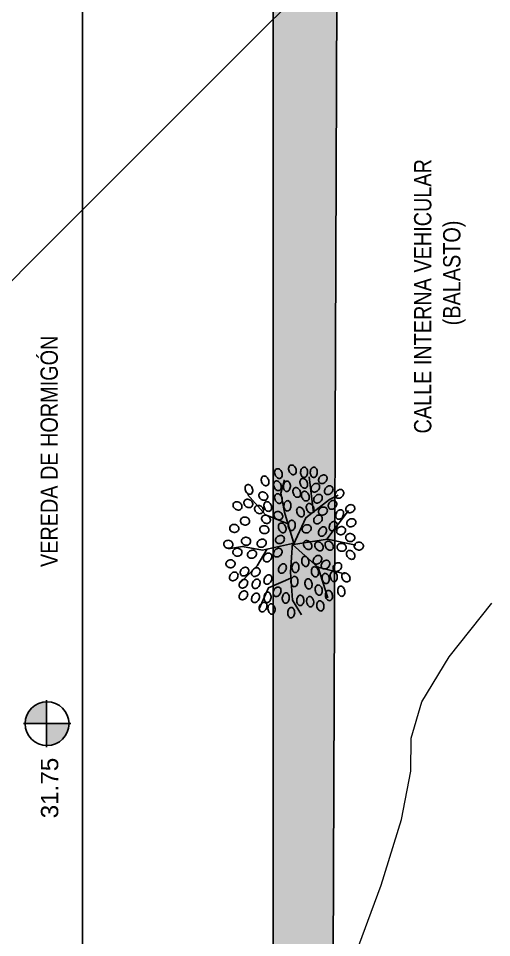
# Model space of a CAD drawing. Header units: inches. Extents: x 203 to 1065, y -1127 to 921.
# Drawn here: x 607.04 to 620.7, y 701.65 to 728.19 of the extents above; entities that cross this region are included whole.
import ezdxf

# ---------------------------------------------------------------- set-up
doc = ezdxf.new("R2010")
doc.units = ezdxf.units.IN
doc.header["$MEASUREMENT"] = 0
doc.header["$PDMODE"] = 35
for name, color, linetype in [('calle', 3, 'Continuous'), ('COTAS', 7, 'Continuous'), ('CURVAS', 32, 'Continuous'), ('Vegetación', 102, 'Continuous')]:
    doc.layers.add(name, color=color, linetype=linetype)
doc.styles.add('COVINFUNSAN', font='arial.ttf', dxfattribs={"height": 0.5})
doc.styles.add('TECHNICLITE', font='techl___.ttf')
doc.dimstyles.new('1-100', dxfattribs={"dimscale": 0, "dimtxt": 0.09, "dimasz": 0.03, "dimexe": 0.12, "dimexo": 0.2, "dimgap": 0.005, "dimtad": 3, "dimzin": 0, "dimdsep": 46, "dimtxsty": 'TECHNICLITE', "dimblk1": 'COTA', "dimblk2": 'COTA', "dimsah": 1, "dimcen": 2.5, "dimse1": 1, "dimse2": 1, "dimclrd": 7, "dimclre": 7, "dimclrt": 7, "dimadec": 0, "dimazin": 0, "dimtfac": 1, "dimtdec": 6, "dimtmove": 2, "dimatfit": 3, "dimldrblk": 'COTA', "dimfxl": 1, "dimtolj": 1, "dimtzin": 0, "dimarcsym": 0})

# ---------------------------------------------------------------- blocks, each defined once
blk = doc.blocks.new('RB31')
for points in [[(-0.1644, 0.4265, 0.124565), (-0.1555, 0.4293, 0.105746), (-0.1475, 0.437, 0.086824), (-0.1428, 0.4474, 0.076963), (-0.1416, 0.4602, 0.076963), (-0.1443, 0.4728, 0.086824), (-0.1502, 0.4826, 0.105746), (-0.159, 0.4892, 0.124565), (-0.1682, 0.491, 0.124565), (-0.1772, 0.4882, 0.105746), (-0.1851, 0.4805, 0.086824), (-0.1898, 0.4701, 0.076963), (-0.191, 0.4573, 0.076963), (-0.1883, 0.4447, 0.086824), (-0.1825, 0.4349, 0.105746), (-0.1737, 0.4282, 0.124565)], [(-0.0961, 0.4265, 0.124565), (-0.0871, 0.4293, 0.105746), (-0.0792, 0.437, 0.086824), (-0.0745, 0.4474, 0.076963), (-0.0733, 0.4602, 0.076963), (-0.076, 0.4728, 0.086824), (-0.0818, 0.4826, 0.105746), (-0.0906, 0.4892, 0.124565), (-0.0999, 0.491, 0.124565), (-0.1088, 0.4882, 0.105746), (-0.1168, 0.4805, 0.086824), (-0.1215, 0.4701, 0.076963), (-0.1227, 0.4573, 0.076963), (-0.12, 0.4447, 0.086824), (-0.1141, 0.4349, 0.105746), (-0.1053, 0.4282, 0.124565)], [(-0.0332, 0.4465, 0.124565), (-0.0243, 0.4435, 0.105746), (-0.0134, 0.445, 0.086824), (-0.0035, 0.4507, 0.076963), (0.0051, 0.4604, 0.076963), (0.0103, 0.4721, 0.086824), (0.0113, 0.4835, 0.105746), (0.0081, 0.4941, 0.124565), (0.0016, 0.5009, 0.124565), (-0.0073, 0.5039, 0.105746), (-0.0182, 0.5024, 0.086824), (-0.0281, 0.4967, 0.076963), (-0.0366, 0.4871, 0.076963), (-0.0419, 0.4753, 0.086824), (-0.0429, 0.4639, 0.105746), (-0.0397, 0.4534, 0.124565)], [(0.0655, 0.4237, 0.124565), (0.0744, 0.4207, 0.105746), (0.0853, 0.4222, 0.086824), (0.0952, 0.4279, 0.076963), (0.1038, 0.4376, 0.076963), (0.109, 0.4494, 0.086824), (0.11, 0.4607, 0.105746), (0.1068, 0.4713, 0.124565), (0.1003, 0.4782, 0.124565), (0.0914, 0.4811, 0.105746), (0.0805, 0.4796, 0.086824), (0.0706, 0.4739, 0.076963), (0.0621, 0.4643, 0.076963), (0.0569, 0.4525, 0.086824), (0.0558, 0.4411, 0.105746), (0.059, 0.4306, 0.124565)], [(-0.2034, 0.3982, 0.124565), (-0.2004, 0.4072, 0.105746), (-0.2019, 0.4181, 0.086824), (-0.2076, 0.428, 0.076963), (-0.2173, 0.4365, 0.076963), (-0.229, 0.4417, 0.086824), (-0.2404, 0.4427, 0.105746), (-0.251, 0.4395, 0.124565), (-0.2578, 0.4331, 0.124565), (-0.2608, 0.4242, 0.105746), (-0.2593, 0.4132, 0.086824), (-0.2536, 0.4033, 0.076963), (-0.244, 0.3948, 0.076963), (-0.2322, 0.3896, 0.086824), (-0.2208, 0.3886, 0.105746), (-0.2103, 0.3918, 0.124565)], [(-0.1129, 0.3629, 0.124565), (-0.104, 0.36, 0.105746), (-0.0931, 0.3615, 0.086824), (-0.0832, 0.3672, 0.076963), (-0.0747, 0.3768, 0.076963), (-0.0695, 0.3886, 0.086824), (-0.0684, 0.4, 0.105746), (-0.0717, 0.4105, 0.124565), (-0.0781, 0.4174, 0.124565), (-0.087, 0.4204, 0.105746), (-0.0979, 0.4189, 0.086824), (-0.1079, 0.4132, 0.076963), (-0.1164, 0.4035, 0.076963), (-0.1216, 0.3917, 0.086824), (-0.1226, 0.3804, 0.105746), (-0.1194, 0.3698, 0.124565)], [(0.0254, 0.3391, 0.124565), (0.0344, 0.342, 0.105746), (0.0423, 0.3496, 0.086824), (0.047, 0.36, 0.076963), (0.0482, 0.3728, 0.076963), (0.0455, 0.3854, 0.086824), (0.0396, 0.3952, 0.105746), (0.0308, 0.4019, 0.124565), (0.0216, 0.4037, 0.124565), (0.0126, 0.4008, 0.105746), (0.0047, 0.3932, 0.086824), (0, 0.3827, 0.076963), (-0.0012, 0.3699, 0.076963), (0.0015, 0.3573, 0.086824), (0.0074, 0.3475, 0.105746), (0.0162, 0.3409, 0.124565)], [(0.0731, 0.3478, 0.124565), (0.082, 0.3448, 0.105746), (0.0929, 0.3463, 0.086824), (0.1028, 0.352, 0.076963), (0.1113, 0.3616, 0.076963), (0.1166, 0.3734, 0.086824), (0.1176, 0.3848, 0.105746), (0.1144, 0.3953, 0.124565), (0.1079, 0.4022, 0.124565), (0.099, 0.4052, 0.105746), (0.0881, 0.4037, 0.086824), (0.0782, 0.398, 0.076963), (0.0696, 0.3883, 0.076963), (0.0644, 0.3766, 0.086824), (0.0634, 0.3652, 0.105746), (0.0666, 0.3546, 0.124565)], [(0.1604, 0.3781, 0.124565), (0.1693, 0.3752, 0.105746), (0.1802, 0.3767, 0.086824), (0.1901, 0.3824, 0.076963), (0.1987, 0.392, 0.076963), (0.2039, 0.4038, 0.086824), (0.2049, 0.4152, 0.105746), (0.2017, 0.4257, 0.124565), (0.1952, 0.4326, 0.124565), (0.1863, 0.4356, 0.105746), (0.1754, 0.4341, 0.086824), (0.1655, 0.4284, 0.076963), (0.157, 0.4187, 0.076963), (0.1518, 0.4069, 0.086824), (0.1507, 0.3956, 0.105746), (0.1539, 0.385, 0.124565)], [(-0.3211, 0.3071, 0.124565), (-0.3181, 0.316, 0.105746), (-0.3196, 0.3269, 0.086824), (-0.3253, 0.3368, 0.076963), (-0.335, 0.3454, 0.076963), (-0.3467, 0.3506, 0.086824), (-0.3581, 0.3516, 0.105746), (-0.3687, 0.3484, 0.124565), (-0.3755, 0.3419, 0.124565), (-0.3785, 0.333, 0.105746), (-0.377, 0.3221, 0.086824), (-0.3713, 0.3122, 0.076963), (-0.3617, 0.3037, 0.076963), (-0.3499, 0.2985, 0.086824), (-0.3385, 0.2974, 0.105746), (-0.3279, 0.3006, 0.124565)], [(-0.2452, 0.3299, 0.124565), (-0.2422, 0.3388, 0.105746), (-0.2437, 0.3497, 0.086824), (-0.2494, 0.3596, 0.076963), (-0.259, 0.3682, 0.076963), (-0.2708, 0.3734, 0.086824), (-0.2822, 0.3744, 0.105746), (-0.2927, 0.3712, 0.124565), (-0.2996, 0.3647, 0.124565), (-0.3026, 0.3558, 0.105746), (-0.3011, 0.3449, 0.086824), (-0.2954, 0.335, 0.076963), (-0.2857, 0.3264, 0.076963), (-0.274, 0.3212, 0.086824), (-0.2626, 0.3202, 0.105746), (-0.252, 0.3234, 0.124565)], [(-0.1503, 0.3451, 0.124565), (-0.1473, 0.354, 0.105746), (-0.1488, 0.3649, 0.086824), (-0.1545, 0.3748, 0.076963), (-0.1641, 0.3833, 0.076963), (-0.1759, 0.3885, 0.086824), (-0.1873, 0.3896, 0.105746), (-0.1978, 0.3864, 0.124565), (-0.2047, 0.3799, 0.124565), (-0.2077, 0.371, 0.105746), (-0.2062, 0.3601, 0.086824), (-0.2005, 0.3502, 0.076963), (-0.1908, 0.3416, 0.076963), (-0.1791, 0.3364, 0.086824), (-0.1677, 0.3354, 0.105746), (-0.1571, 0.3386, 0.124565)], [(-0.0636, 0.306, 0.124565), (-0.0547, 0.303, 0.105746), (-0.0437, 0.3045, 0.086824), (-0.0338, 0.3102, 0.076963), (-0.0253, 0.3198, 0.076963), (-0.0201, 0.3316, 0.086824), (-0.0191, 0.343, 0.105746), (-0.0223, 0.3536, 0.124565), (-0.0287, 0.3604, 0.124565), (-0.0377, 0.3634, 0.105746), (-0.0486, 0.3619, 0.086824), (-0.0585, 0.3562, 0.076963), (-0.067, 0.3465, 0.076963), (-0.0722, 0.3348, 0.086824), (-0.0732, 0.3234, 0.105746), (-0.07, 0.3128, 0.124565)], [(0.2743, 0.325, 0.124565), (0.2832, 0.322, 0.105746), (0.2941, 0.3235, 0.086824), (0.304, 0.3292, 0.076963), (0.3126, 0.3388, 0.076963), (0.3178, 0.3506, 0.086824), (0.3188, 0.362, 0.105746), (0.3156, 0.3725, 0.124565), (0.3091, 0.3794, 0.124565), (0.3002, 0.3824, 0.105746), (0.2893, 0.3809, 0.086824), (0.2794, 0.3752, 0.076963), (0.2708, 0.3655, 0.076963), (0.2656, 0.3538, 0.086824), (0.2646, 0.3424, 0.105746), (0.2678, 0.3318, 0.124565)], [(-0.1692, 0.2767, 0.124565), (-0.1663, 0.2856, 0.105746), (-0.1678, 0.2965, 0.086824), (-0.1735, 0.3065, 0.076963), (-0.1831, 0.315, 0.076963), (-0.1949, 0.3202, 0.086824), (-0.2063, 0.3212, 0.105746), (-0.2168, 0.318, 0.124565), (-0.2237, 0.3116, 0.124565), (-0.2267, 0.3026, 0.105746), (-0.2251, 0.2917, 0.086824), (-0.2195, 0.2818, 0.076963), (-0.2098, 0.2733, 0.076963), (-0.198, 0.2681, 0.086824), (-0.1867, 0.2671, 0.105746), (-0.1761, 0.2703, 0.124565)], [(-0.1243, 0.2832, 0.124565), (-0.1154, 0.2802, 0.105746), (-0.1045, 0.2817, 0.086824), (-0.0946, 0.2874, 0.076963), (-0.0861, 0.2971, 0.076963), (-0.0809, 0.3088, 0.086824), (-0.0798, 0.3202, 0.105746), (-0.083, 0.3308, 0.124565), (-0.0895, 0.3376, 0.124565), (-0.0984, 0.3406, 0.105746), (-0.1093, 0.3391, 0.086824), (-0.1192, 0.3334, 0.076963), (-0.1278, 0.3238, 0.076963), (-0.133, 0.312, 0.086824), (-0.134, 0.3006, 0.105746), (-0.1308, 0.29, 0.124565)], [(0.0655, 0.268, 0.124565), (0.0744, 0.265, 0.105746), (0.0853, 0.2665, 0.086824), (0.0952, 0.2722, 0.076963), (0.1038, 0.2819, 0.076963), (0.109, 0.2936, 0.086824), (0.11, 0.305, 0.105746), (0.1068, 0.3156, 0.124565), (0.1003, 0.3224, 0.124565), (0.0914, 0.3254, 0.105746), (0.0805, 0.3239, 0.086824), (0.0706, 0.3182, 0.076963), (0.0621, 0.3086, 0.076963), (0.0569, 0.2968, 0.086824), (0.0558, 0.2854, 0.105746), (0.059, 0.2749, 0.124565)], [(0.1598, 0.2988, 0.124565), (0.1653, 0.2911, 0.105746), (0.175, 0.2859, 0.086824), (0.1864, 0.2847, 0.076963), (0.1989, 0.2875, 0.076963), (0.2101, 0.2939, 0.086824), (0.2176, 0.3026, 0.105746), (0.2212, 0.313, 0.124565), (0.22, 0.3223, 0.124565), (0.2146, 0.33, 0.105746), (0.2048, 0.3352, 0.086824), (0.1935, 0.3364, 0.076963), (0.1809, 0.3336, 0.076963), (0.1698, 0.3271, 0.086824), (0.1623, 0.3185, 0.105746), (0.1586, 0.3081, 0.124565)], [(0.2661, 0.2532, 0.124565), (0.2716, 0.2455, 0.105746), (0.2813, 0.2403, 0.086824), (0.2927, 0.2391, 0.076963), (0.3052, 0.2419, 0.076963), (0.3164, 0.2484, 0.086824), (0.3239, 0.257, 0.105746), (0.3275, 0.2674, 0.124565), (0.3263, 0.2767, 0.124565), (0.3208, 0.2844, 0.105746), (0.3111, 0.2896, 0.086824), (0.2998, 0.2908, 0.076963), (0.2872, 0.288, 0.076963), (0.2761, 0.2815, 0.086824), (0.2686, 0.2729, 0.105746), (0.2649, 0.2625, 0.124565)], [(-0.3932, 0.2239, 0.124565), (-0.3931, 0.2333, 0.105746), (-0.3979, 0.2432, 0.086824), (-0.4064, 0.2509, 0.076963), (-0.4182, 0.256, 0.076963), (-0.431, 0.2573, 0.086824), (-0.4422, 0.2548, 0.105746), (-0.4512, 0.2485, 0.124565), (-0.4557, 0.2402, 0.124565), (-0.4558, 0.2308, 0.105746), (-0.451, 0.2209, 0.086824), (-0.4425, 0.2132, 0.076963), (-0.4307, 0.2081, 0.076963), (-0.4179, 0.2068, 0.086824), (-0.4068, 0.2094, 0.105746), (-0.3977, 0.2157, 0.124565)], [(-0.2717, 0.2387, 0.124565), (-0.2688, 0.2476, 0.105746), (-0.2703, 0.2586, 0.086824), (-0.276, 0.2685, 0.076963), (-0.2856, 0.277, 0.076963), (-0.2974, 0.2822, 0.086824), (-0.3088, 0.2832, 0.105746), (-0.3193, 0.28, 0.124565), (-0.3262, 0.2736, 0.124565), (-0.3292, 0.2647, 0.105746), (-0.3276, 0.2537, 0.086824), (-0.322, 0.2438, 0.076963), (-0.3123, 0.2353, 0.076963), (-0.3005, 0.2301, 0.086824), (-0.2891, 0.2291, 0.105746), (-0.2786, 0.2323, 0.124565)], [(-0.1996, 0.2087, 0.124565), (-0.1995, 0.2181, 0.105746), (-0.2043, 0.228, 0.086824), (-0.2128, 0.2357, 0.076963), (-0.2246, 0.2408, 0.076963), (-0.2374, 0.2421, 0.086824), (-0.2485, 0.2396, 0.105746), (-0.2576, 0.2333, 0.124565), (-0.2621, 0.225, 0.124565), (-0.2622, 0.2156, 0.105746), (-0.2574, 0.2057, 0.086824), (-0.2489, 0.198, 0.076963), (-0.2371, 0.1929, 0.076963), (-0.2243, 0.1916, 0.086824), (-0.2132, 0.1942, 0.105746), (-0.2041, 0.2005, 0.124565)], [(-0.1585, 0.2072, 0.124565), (-0.1496, 0.2043, 0.105746), (-0.1387, 0.2058, 0.086824), (-0.1287, 0.2114, 0.076963), (-0.1202, 0.2211, 0.076963), (-0.115, 0.2329, 0.086824), (-0.114, 0.2443, 0.105746), (-0.1172, 0.2548, 0.124565), (-0.1236, 0.2617, 0.124565), (-0.1326, 0.2646, 0.105746), (-0.1435, 0.2631, 0.086824), (-0.1534, 0.2574, 0.076963), (-0.1619, 0.2478, 0.076963), (-0.1671, 0.236, 0.086824), (-0.1681, 0.2246, 0.105746), (-0.1649, 0.2141, 0.124565)], [(-0.0902, 0.1844, 0.124565), (-0.0812, 0.1815, 0.105746), (-0.0703, 0.183, 0.086824), (-0.0604, 0.1887, 0.076963), (-0.0519, 0.1983, 0.076963), (-0.0467, 0.2101, 0.086824), (-0.0457, 0.2215, 0.105746), (-0.0489, 0.232, 0.124565), (-0.0553, 0.2389, 0.124565), (-0.0642, 0.2419, 0.105746), (-0.0752, 0.2403, 0.086824), (-0.0851, 0.2347, 0.076963), (-0.0936, 0.225, 0.076963), (-0.0988, 0.2132, 0.086824), (-0.0998, 0.2018, 0.105746), (-0.0966, 0.1913, 0.124565)], [(0.0216, 0.2176, 0.124565), (0.0306, 0.2204, 0.105746), (0.0385, 0.2281, 0.086824), (0.0432, 0.2385, 0.076963), (0.0444, 0.2513, 0.076963), (0.0417, 0.2639, 0.086824), (0.0358, 0.2737, 0.105746), (0.027, 0.2803, 0.124565), (0.0178, 0.2821, 0.124565), (0.0088, 0.2793, 0.105746), (0.0009, 0.2716, 0.086824), (-0.0038, 0.2612, 0.076963), (-0.005, 0.2484, 0.076963), (-0.0023, 0.2358, 0.086824), (0.0036, 0.226, 0.105746), (0.0124, 0.2193, 0.124565)], [(0.1414, 0.2186, 0.124565), (0.1503, 0.2156, 0.105746), (0.1612, 0.2171, 0.086824), (0.1712, 0.2228, 0.076963), (0.1797, 0.2325, 0.076963), (0.1849, 0.2443, 0.086824), (0.1859, 0.2556, 0.105746), (0.1827, 0.2662, 0.124565), (0.1763, 0.2731, 0.124565), (0.1673, 0.276, 0.105746), (0.1564, 0.2745, 0.086824), (0.1465, 0.2688, 0.076963), (0.138, 0.2592, 0.076963), (0.1328, 0.2474, 0.086824), (0.1318, 0.236, 0.105746), (0.135, 0.2255, 0.124565)], [(0.1902, 0.2152, 0.124565), (0.1957, 0.2075, 0.105746), (0.2054, 0.2023, 0.086824), (0.2167, 0.2011, 0.076963), (0.2293, 0.2039, 0.076963), (0.2404, 0.2104, 0.086824), (0.248, 0.219, 0.105746), (0.2516, 0.2294, 0.124565), (0.2504, 0.2387, 0.124565), (0.2449, 0.2464, 0.105746), (0.2352, 0.2516, 0.086824), (0.2238, 0.2528, 0.076963), (0.2113, 0.25, 0.076963), (0.2001, 0.2436, 0.086824), (0.1926, 0.2349, 0.105746), (0.189, 0.2245, 0.124565)], [(0.342, 0.238, 0.124565), (0.3475, 0.2303, 0.105746), (0.3572, 0.2251, 0.086824), (0.3686, 0.2239, 0.076963), (0.3812, 0.2267, 0.076963), (0.3923, 0.2332, 0.086824), (0.3998, 0.2418, 0.105746), (0.4034, 0.2522, 0.124565), (0.4022, 0.2615, 0.124565), (0.3968, 0.2692, 0.105746), (0.387, 0.2744, 0.086824), (0.3757, 0.2756, 0.076963), (0.3631, 0.2728, 0.076963), (0.352, 0.2663, 0.086824), (0.3445, 0.2577, 0.105746), (0.3409, 0.2473, 0.124565)], [(-0.3292, 0.171, 0.124565), (-0.3236, 0.1786, 0.105746), (-0.3217, 0.1895, 0.086824), (-0.324, 0.2007, 0.076963), (-0.3306, 0.2117, 0.076963), (-0.3402, 0.2203, 0.086824), (-0.3507, 0.2248, 0.105746), (-0.3617, 0.225, 0.124565), (-0.3702, 0.221, 0.124565), (-0.3758, 0.2135, 0.105746), (-0.3778, 0.2026, 0.086824), (-0.3754, 0.1914, 0.076963), (-0.3689, 0.1803, 0.076963), (-0.3593, 0.1717, 0.086824), (-0.3488, 0.1673, 0.105746), (-0.3377, 0.167, 0.124565)], [(-0.1692, 0.1476, 0.124565), (-0.1663, 0.1565, 0.105746), (-0.1678, 0.1674, 0.086824), (-0.1735, 0.1773, 0.076963), (-0.1831, 0.1858, 0.076963), (-0.1949, 0.191, 0.086824), (-0.2063, 0.1921, 0.105746), (-0.2168, 0.1889, 0.124565), (-0.2237, 0.1824, 0.124565), (-0.2267, 0.1735, 0.105746), (-0.2251, 0.1626, 0.086824), (-0.2195, 0.1527, 0.076963), (-0.2098, 0.1441, 0.076963), (-0.198, 0.1389, 0.086824), (-0.1867, 0.1379, 0.105746), (-0.1761, 0.1411, 0.124565)], [(0.0535, 0.1772, 0.124565), (0.059, 0.1696, 0.105746), (0.0687, 0.1644, 0.086824), (0.0801, 0.1631, 0.076963), (0.0926, 0.1659, 0.076963), (0.1038, 0.1724, 0.086824), (0.1113, 0.181, 0.105746), (0.1149, 0.1914, 0.124565), (0.1137, 0.2008, 0.124565), (0.1083, 0.2084, 0.105746), (0.0985, 0.2136, 0.086824), (0.0872, 0.2148, 0.076963), (0.0746, 0.212, 0.076963), (0.0635, 0.2056, 0.086824), (0.056, 0.197, 0.105746), (0.0524, 0.1865, 0.124565)], [(0.1408, 0.1544, 0.124565), (0.1463, 0.1468, 0.105746), (0.156, 0.1416, 0.086824), (0.1674, 0.1403, 0.076963), (0.18, 0.1431, 0.076963), (0.1911, 0.1496, 0.086824), (0.1986, 0.1582, 0.105746), (0.2022, 0.1686, 0.124565), (0.201, 0.178, 0.124565), (0.1956, 0.1856, 0.105746), (0.1858, 0.1908, 0.086824), (0.1745, 0.1921, 0.076963), (0.1619, 0.1893, 0.076963), (0.1508, 0.1828, 0.086824), (0.1433, 0.1742, 0.105746), (0.1397, 0.1638, 0.124565)], [(0.2873, 0.1531, 0.124565), (0.2902, 0.1441, 0.105746), (0.2978, 0.1362, 0.086824), (0.3082, 0.1315, 0.076963), (0.3211, 0.1303, 0.076963), (0.3336, 0.133, 0.086824), (0.3435, 0.1388, 0.105746), (0.3501, 0.1476, 0.124565), (0.3519, 0.1569, 0.124565), (0.349, 0.1658, 0.105746), (0.3414, 0.1738, 0.086824), (0.331, 0.1785, 0.076963), (0.3182, 0.1797, 0.076963), (0.3056, 0.177, 0.086824), (0.2958, 0.1711, 0.105746), (0.2891, 0.1623, 0.124565)], [(-0.4008, 0.1365, 0.124565), (-0.4007, 0.146, 0.105746), (-0.4055, 0.1559, 0.086824), (-0.414, 0.1636, 0.076963), (-0.4258, 0.1687, 0.076963), (-0.4386, 0.17, 0.086824), (-0.4497, 0.1674, 0.105746), (-0.4588, 0.1611, 0.124565), (-0.4633, 0.1529, 0.124565), (-0.4634, 0.1435, 0.105746), (-0.4586, 0.1335, 0.086824), (-0.4501, 0.1259, 0.076963), (-0.4383, 0.1208, 0.076963), (-0.4255, 0.1194, 0.086824), (-0.4144, 0.122, 0.105746), (-0.4053, 0.1283, 0.124565)], [(-0.3287, 0.0872, 0.124565), (-0.3286, 0.0966, 0.105746), (-0.3334, 0.1065, 0.086824), (-0.3419, 0.1142, 0.076963), (-0.3537, 0.1193, 0.076963), (-0.3665, 0.1206, 0.086824), (-0.3776, 0.1181, 0.105746), (-0.3867, 0.1117, 0.124565), (-0.3912, 0.1035, 0.124565), (-0.3913, 0.0941, 0.105746), (-0.3865, 0.0842, 0.086824), (-0.378, 0.0765, 0.076963), (-0.3662, 0.0714, 0.076963), (-0.3534, 0.0701, 0.086824), (-0.3422, 0.0726, 0.105746), (-0.3332, 0.0789, 0.124565)], [(-0.2837, 0.0989, 0.124565), (-0.2781, 0.1064, 0.105746), (-0.2761, 0.1173, 0.086824), (-0.2785, 0.1285, 0.076963), (-0.285, 0.1396, 0.076963), (-0.2946, 0.1482, 0.086824), (-0.3051, 0.1526, 0.105746), (-0.3162, 0.1529, 0.124565), (-0.3247, 0.1489, 0.124565), (-0.3303, 0.1413, 0.105746), (-0.3322, 0.1304, 0.086824), (-0.3299, 0.1192, 0.076963), (-0.3233, 0.1082, 0.076963), (-0.3137, 0.0996, 0.086824), (-0.3032, 0.0951, 0.105746), (-0.2922, 0.0949, 0.124565)], [(-0.2077, 0.0647, 0.124565), (-0.2022, 0.0723, 0.105746), (-0.2002, 0.0831, 0.086824), (-0.2026, 0.0943, 0.076963), (-0.2091, 0.1054, 0.076963), (-0.2187, 0.114, 0.086824), (-0.2292, 0.1185, 0.105746), (-0.2402, 0.1187, 0.124565), (-0.2487, 0.1147, 0.124565), (-0.2543, 0.1071, 0.105746), (-0.2563, 0.0962, 0.086824), (-0.2539, 0.0851, 0.076963), (-0.2474, 0.074, 0.076963), (-0.2378, 0.0654, 0.086824), (-0.2273, 0.0609, 0.105746), (-0.2163, 0.0607, 0.124565)], [(-0.0857, 0.0986, 0.124565), (-0.0856, 0.108, 0.105746), (-0.0904, 0.1179, 0.086824), (-0.0989, 0.1256, 0.076963), (-0.1107, 0.1307, 0.076963), (-0.1235, 0.132, 0.086824), (-0.1347, 0.1294, 0.105746), (-0.1437, 0.1231, 0.124565), (-0.1482, 0.1149, 0.124565), (-0.1483, 0.1055, 0.105746), (-0.1435, 0.0956, 0.086824), (-0.135, 0.0879, 0.076963), (-0.1232, 0.0828, 0.076963), (-0.1104, 0.0815, 0.086824), (-0.0993, 0.084, 0.105746), (-0.0902, 0.0903, 0.124565)], [(-0.0088, 0.096, 0.124565), (0.0002, 0.0989, 0.105746), (0.0081, 0.1065, 0.086824), (0.0128, 0.1169, 0.076963), (0.014, 0.1298, 0.076963), (0.0113, 0.1423, 0.086824), (0.0055, 0.1522, 0.105746), (-0.0033, 0.1588, 0.124565), (-0.0126, 0.1606, 0.124565), (-0.0215, 0.1577, 0.105746), (-0.0295, 0.1501, 0.086824), (-0.0342, 0.1397, 0.076963), (-0.0354, 0.1269, 0.076963), (-0.0327, 0.1143, 0.086824), (-0.0268, 0.1045, 0.105746), (-0.018, 0.0978, 0.124565)], [(0.0389, 0.0857, 0.124565), (0.0478, 0.0827, 0.105746), (0.0588, 0.0842, 0.086824), (0.0687, 0.0899, 0.076963), (0.0772, 0.0996, 0.076963), (0.0824, 0.1113, 0.086824), (0.0834, 0.1227, 0.105746), (0.0802, 0.1333, 0.124565), (0.0738, 0.1401, 0.124565), (0.0648, 0.1431, 0.105746), (0.0539, 0.1416, 0.086824), (0.044, 0.1359, 0.076963), (0.0355, 0.1263, 0.076963), (0.0303, 0.1145, 0.086824), (0.0293, 0.1031, 0.105746), (0.0325, 0.0925, 0.124565)], [(0.1507, 0.0999, 0.124565), (0.1535, 0.0909, 0.105746), (0.1612, 0.083, 0.086824), (0.1716, 0.0783, 0.076963), (0.1844, 0.0771, 0.076963), (0.197, 0.0798, 0.086824), (0.2068, 0.0857, 0.105746), (0.2134, 0.0945, 0.124565), (0.2152, 0.1037, 0.124565), (0.2124, 0.1127, 0.105746), (0.2047, 0.1206, 0.086824), (0.1943, 0.1253, 0.076963), (0.1815, 0.1265, 0.076963), (0.1689, 0.1238, 0.086824), (0.1591, 0.1179, 0.105746), (0.1524, 0.1091, 0.124565)], [(0.3633, 0.1075, 0.124565), (0.3661, 0.0985, 0.105746), (0.3737, 0.0906, 0.086824), (0.3842, 0.0859, 0.076963), (0.397, 0.0847, 0.076963), (0.4096, 0.0874, 0.086824), (0.4194, 0.0933, 0.105746), (0.426, 0.1021, 0.124565), (0.4278, 0.1113, 0.124565), (0.425, 0.1203, 0.105746), (0.4173, 0.1282, 0.086824), (0.4069, 0.1329, 0.076963), (0.3941, 0.1341, 0.076963), (0.3815, 0.1314, 0.086824), (0.3717, 0.1255, 0.105746), (0.365, 0.1167, 0.124565)], [(-0.3922, 0.0543, 0.124565), (-0.395, 0.0633, 0.105746), (-0.4027, 0.0712, 0.086824), (-0.4131, 0.0759, 0.076963), (-0.4259, 0.0771, 0.076963), (-0.4385, 0.0744, 0.086824), (-0.4483, 0.0686, 0.105746), (-0.455, 0.0598, 0.124565), (-0.4567, 0.0505, 0.124565), (-0.4539, 0.0416, 0.105746), (-0.4462, 0.0336, 0.086824), (-0.4358, 0.0289, 0.076963), (-0.423, 0.0277, 0.076963), (-0.4104, 0.0304, 0.086824), (-0.4006, 0.0363, 0.105746), (-0.394, 0.0451, 0.124565)], [(0.0416, 0.0481, 0.124565), (0.0415, 0.0387, 0.105746), (0.0463, 0.0287, 0.086824), (0.0548, 0.0211, 0.076963), (0.0666, 0.0159, 0.076963), (0.0794, 0.0146, 0.086824), (0.0906, 0.0172, 0.105746), (0.0996, 0.0235, 0.124565), (0.1041, 0.0317, 0.124565), (0.1042, 0.0411, 0.105746), (0.0994, 0.0511, 0.086824), (0.0909, 0.0587, 0.076963), (0.0791, 0.0639, 0.076963), (0.0663, 0.0652, 0.086824), (0.0552, 0.0626, 0.105746), (0.0461, 0.0563, 0.124565)], [(-0.4529, 0.0012, 0.124565), (-0.4558, 0.0101, 0.105746), (-0.4634, 0.0181, 0.086824), (-0.4738, 0.0228, 0.076963), (-0.4866, 0.024, 0.076963), (-0.4992, 0.0213, 0.086824), (-0.509, 0.0154, 0.105746), (-0.5157, 0.0066, 0.124565), (-0.5175, -0.0026, 0.124565), (-0.5146, -0.0116, 0.105746), (-0.507, -0.0196, 0.086824), (-0.4966, -0.0242, 0.076963), (-0.4837, -0.0255, 0.076963), (-0.4712, -0.0228, 0.086824), (-0.4613, -0.0169, 0.105746), (-0.4547, -0.0081, 0.124565)], [(-0.3314, -0.0064, 0.124565), (-0.3343, 0.0025, 0.105746), (-0.3419, 0.0105, 0.086824), (-0.3524, 0.0152, 0.076963), (-0.3652, 0.0164, 0.076963), (-0.3778, 0.0137, 0.086824), (-0.3876, 0.0078, 0.105746), (-0.3942, -0.001, 0.124565), (-0.396, -0.0102, 0.124565), (-0.3931, -0.0192, 0.105746), (-0.3855, -0.0272, 0.086824), (-0.3751, -0.0318, 0.076963), (-0.3623, -0.0331, 0.076963), (-0.3497, -0.0303, 0.086824), (-0.3399, -0.0245, 0.105746), (-0.3332, -0.0157, 0.124565)], [(-0.2507, 0.0224, 0.124565), (-0.2583, 0.028, 0.105746), (-0.2692, 0.0299, 0.086824), (-0.2804, 0.0276, 0.076963), (-0.2914, 0.0211, 0.076963), (-0.3, 0.0115, 0.086824), (-0.3045, 0.0009, 0.105746), (-0.3047, -0.0101, 0.124565), (-0.3007, -0.0186, 0.124565), (-0.2932, -0.0242, 0.105746), (-0.2823, -0.0261, 0.086824), (-0.2711, -0.0238, 0.076963), (-0.26, -0.0172, 0.076963), (-0.2514, -0.0076, 0.086824), (-0.247, 0.0029, 0.105746), (-0.2467, 0.0139, 0.124565)], [(-0.1786, 0.0186, 0.124565), (-0.1862, 0.0242, 0.105746), (-0.197, 0.0261, 0.086824), (-0.2082, 0.0238, 0.076963), (-0.2193, 0.0173, 0.076963), (-0.2279, 0.0077, 0.086824), (-0.2324, -0.0028, 0.105746), (-0.2326, -0.0139, 0.124565), (-0.2286, -0.0224, 0.124565), (-0.221, -0.028, 0.105746), (-0.2102, -0.0299, 0.086824), (-0.199, -0.0276, 0.076963), (-0.1879, -0.021, 0.076963), (-0.1793, -0.0114, 0.086824), (-0.1748, -0.0009, 0.105746), (-0.1746, 0.0101, 0.124565)], [(-0.0989, 0.0262, 0.124565), (-0.1065, 0.0318, 0.105746), (-0.1173, 0.0337, 0.086824), (-0.1285, 0.0314, 0.076963), (-0.1396, 0.0249, 0.076963), (-0.1482, 0.0153, 0.086824), (-0.1527, 0.0047, 0.105746), (-0.1529, -0.0063, 0.124565), (-0.1489, -0.0148, 0.124565), (-0.1413, -0.0204, 0.105746), (-0.1305, -0.0223, 0.086824), (-0.1193, -0.02, 0.076963), (-0.1082, -0.0134, 0.076963), (-0.0996, -0.0038, 0.086824), (-0.0951, 0.0067, 0.105746), (-0.0949, 0.0177, 0.124565)], [(0.1707, 0.0253, 0.124565), (0.1706, 0.0159, 0.105746), (0.1754, 0.0059, 0.086824), (0.1839, -0.0017, 0.076963), (0.1957, -0.0068, 0.076963), (0.2085, -0.0082, 0.086824), (0.2196, -0.0056, 0.105746), (0.2287, 0.0007, 0.124565), (0.2332, 0.0089, 0.124565), (0.2333, 0.0184, 0.105746), (0.2285, 0.0283, 0.086824), (0.22, 0.0359, 0.076963), (0.2082, 0.0411, 0.076963), (0.1954, 0.0424, 0.086824), (0.1842, 0.0398, 0.105746), (0.1752, 0.0335, 0.124565)], [(0.2797, 0.0277, 0.124565), (0.2826, 0.0188, 0.105746), (0.2902, 0.0108, 0.086824), (0.3007, 0.0061, 0.076963), (0.3135, 0.0049, 0.076963), (0.3261, 0.0076, 0.086824), (0.3359, 0.0135, 0.105746), (0.3425, 0.0223, 0.124565), (0.3443, 0.0315, 0.124565), (0.3414, 0.0405, 0.105746), (0.3338, 0.0485, 0.086824), (0.3234, 0.0531, 0.076963), (0.3106, 0.0544, 0.076963), (0.298, 0.0516, 0.086824), (0.2882, 0.0458, 0.105746), (0.2815, 0.037, 0.124565)], [(0.405, 0.0087, 0.124565), (0.4079, -0.0002, 0.105746), (0.4155, -0.0082, 0.086824), (0.4259, -0.0129, 0.076963), (0.4387, -0.0141, 0.076963), (0.4513, -0.0114, 0.086824), (0.4611, -0.0055, 0.105746), (0.4678, 0.0033, 0.124565), (0.4696, 0.0125, 0.124565), (0.4667, 0.0215, 0.105746), (0.4591, 0.0295, 0.086824), (0.4487, 0.0341, 0.076963), (0.4358, 0.0354, 0.076963), (0.4233, 0.0327, 0.086824), (0.4134, 0.0268, 0.105746), (0.4068, 0.018, 0.124565)], [(-0.4026, -0.0346, 0.124565), (-0.4102, -0.029, 0.105746), (-0.421, -0.027, 0.086824), (-0.4322, -0.0294, 0.076963), (-0.4433, -0.0359, 0.076963), (-0.4519, -0.0455, 0.086824), (-0.4564, -0.056, 0.105746), (-0.4566, -0.0671, 0.124565), (-0.4526, -0.0756, 0.124565), (-0.445, -0.0811, 0.105746), (-0.4342, -0.0831, 0.086824), (-0.423, -0.0807, 0.076963), (-0.4119, -0.0742, 0.076963), (-0.4033, -0.0646, 0.086824), (-0.3988, -0.0541, 0.105746), (-0.3986, -0.0431, 0.124565)], [(0.0606, -0.0237, 0.124565), (0.0576, -0.0326, 0.105746), (0.0591, -0.0436, 0.086824), (0.0648, -0.0535, 0.076963), (0.0745, -0.062, 0.076963), (0.0862, -0.0672, 0.086824), (0.0976, -0.0682, 0.105746), (0.1082, -0.065, 0.124565), (0.115, -0.0586, 0.124565), (0.118, -0.0497, 0.105746), (0.1165, -0.0387, 0.086824), (0.1108, -0.0288, 0.076963), (0.1012, -0.0203, 0.076963), (0.0894, -0.0151, 0.086824), (0.078, -0.0141, 0.105746), (0.0675, -0.0173, 0.124565)], [(0.1327, -0.0541, 0.124565), (0.1297, -0.063, 0.105746), (0.1313, -0.074, 0.086824), (0.1369, -0.0839, 0.076963), (0.1466, -0.0924, 0.076963), (0.1584, -0.0976, 0.086824), (0.1698, -0.0986, 0.105746), (0.1803, -0.0954, 0.124565), (0.1872, -0.089, 0.124565), (0.1901, -0.08, 0.105746), (0.1886, -0.0691, 0.086824), (0.1829, -0.0592, 0.076963), (0.1733, -0.0507, 0.076963), (0.1615, -0.0455, 0.086824), (0.1501, -0.0445, 0.105746), (0.1396, -0.0477, 0.124565)], [(0.239, -0.0431, 0.124565), (0.2389, -0.0525, 0.105746), (0.2437, -0.0624, 0.086824), (0.2522, -0.0701, 0.076963), (0.264, -0.0752, 0.076963), (0.2768, -0.0765, 0.086824), (0.288, -0.074, 0.105746), (0.297, -0.0677, 0.124565), (0.3015, -0.0594, 0.124565), (0.3016, -0.05, 0.105746), (0.2968, -0.0401, 0.086824), (0.2883, -0.0324, 0.076963), (0.2765, -0.0273, 0.076963), (0.2637, -0.026, 0.086824), (0.2526, -0.0285, 0.105746), (0.2435, -0.0349, 0.124565)], [(0.3405, -0.0406, 0.124565), (0.3433, -0.0496, 0.105746), (0.351, -0.0575, 0.086824), (0.3614, -0.0622, 0.076963), (0.3742, -0.0634, 0.076963), (0.3868, -0.0607, 0.086824), (0.3966, -0.0549, 0.105746), (0.4033, -0.0461, 0.124565), (0.405, -0.0368, 0.124565), (0.4022, -0.0279, 0.105746), (0.3945, -0.0199, 0.086824), (0.3841, -0.0152, 0.076963), (0.3713, -0.014, 0.076963), (0.3587, -0.0167, 0.086824), (0.3489, -0.0226, 0.105746), (0.3423, -0.0314, 0.124565)], [(-0.3059, -0.1487, 0.124565), (-0.3029, -0.1398, 0.105746), (-0.3044, -0.1288, 0.086824), (-0.3101, -0.1189, 0.076963), (-0.3198, -0.1104, 0.076963), (-0.3315, -0.1052, 0.086824), (-0.3429, -0.1042, 0.105746), (-0.3535, -0.1074, 0.124565), (-0.3603, -0.1138, 0.124565), (-0.3633, -0.1228, 0.105746), (-0.3618, -0.1337, 0.086824), (-0.3561, -0.1436, 0.076963), (-0.3465, -0.1521, 0.076963), (-0.3347, -0.1573, 0.086824), (-0.3233, -0.1583, 0.105746), (-0.3128, -0.1551, 0.124565)], [(-0.2224, -0.1335, 0.124565), (-0.2194, -0.1246, 0.105746), (-0.2209, -0.1136, 0.086824), (-0.2266, -0.1037, 0.076963), (-0.2363, -0.0952, 0.076963), (-0.248, -0.09, 0.086824), (-0.2594, -0.089, 0.105746), (-0.27, -0.0922, 0.124565), (-0.2768, -0.0986, 0.124565), (-0.2798, -0.1076, 0.105746), (-0.2783, -0.1185, 0.086824), (-0.2726, -0.1284, 0.076963), (-0.263, -0.1369, 0.076963), (-0.2512, -0.1421, 0.086824), (-0.2398, -0.1431, 0.105746), (-0.2292, -0.1399, 0.124565)], [(-0.1654, -0.1031, 0.124565), (-0.1625, -0.0942, 0.105746), (-0.164, -0.0833, 0.086824), (-0.1697, -0.0734, 0.076963), (-0.1793, -0.0648, 0.076963), (-0.1911, -0.0596, 0.086824), (-0.2025, -0.0586, 0.105746), (-0.213, -0.0618, 0.124565), (-0.2199, -0.0683, 0.124565), (-0.2229, -0.0772, 0.105746), (-0.2214, -0.0881, 0.086824), (-0.2157, -0.098, 0.076963), (-0.206, -0.1065, 0.076963), (-0.1942, -0.1117, 0.086824), (-0.1829, -0.1128, 0.105746), (-0.1723, -0.1095, 0.124565)], [(-0.0986, -0.0644, 0.124565), (-0.108, -0.0643, 0.105746), (-0.1179, -0.0691, 0.086824), (-0.1256, -0.0776, 0.076963), (-0.1307, -0.0894, 0.076963), (-0.132, -0.1022, 0.086824), (-0.1294, -0.1133, 0.105746), (-0.1231, -0.1224, 0.124565), (-0.1149, -0.1269, 0.124565), (-0.1055, -0.127, 0.105746), (-0.0956, -0.1222, 0.086824), (-0.0879, -0.1137, 0.076963), (-0.0828, -0.1019, 0.076963), (-0.0815, -0.0891, 0.086824), (-0.084, -0.0779, 0.105746), (-0.0903, -0.0689, 0.124565)], [(-0.0391, -0.1013, 0.124565), (-0.0481, -0.1042, 0.105746), (-0.0561, -0.1118, 0.086824), (-0.0607, -0.1222, 0.076963), (-0.0619, -0.1351, 0.076963), (-0.0592, -0.1476, 0.086824), (-0.0534, -0.1574, 0.105746), (-0.0446, -0.1641, 0.124565), (-0.0353, -0.1659, 0.124565), (-0.0264, -0.163, 0.105746), (-0.0184, -0.1554, 0.086824), (-0.0137, -0.145, 0.076963), (-0.0125, -0.1321, 0.076963), (-0.0152, -0.1196, 0.086824), (-0.0211, -0.1098, 0.105746), (-0.0299, -0.1031, 0.124565)], [(0.0346, -0.1156, 0.124565), (0.029, -0.1231, 0.105746), (0.027, -0.134, 0.086824), (0.0294, -0.1452, 0.076963), (0.0359, -0.1563, 0.076963), (0.0455, -0.1648, 0.086824), (0.056, -0.1693, 0.105746), (0.0671, -0.1695, 0.124565), (0.0756, -0.1655, 0.124565), (0.0812, -0.158, 0.105746), (0.0831, -0.1471, 0.086824), (0.0808, -0.1359, 0.076963), (0.0742, -0.1248, 0.076963), (0.0646, -0.1163, 0.086824), (0.0541, -0.1118, 0.105746), (0.0431, -0.1116, 0.124565)], [(0.3898, -0.1128, 0.124565), (0.3927, -0.1218, 0.105746), (0.4003, -0.1297, 0.086824), (0.4107, -0.1344, 0.076963), (0.4236, -0.1356, 0.076963), (0.4361, -0.1329, 0.086824), (0.446, -0.127, 0.105746), (0.4526, -0.1182, 0.124565), (0.4544, -0.109, 0.124565), (0.4515, -0.1, 0.105746), (0.4439, -0.0921, 0.086824), (0.4335, -0.0874, 0.076963), (0.4207, -0.0862, 0.076963), (0.4081, -0.0889, 0.086824), (0.3983, -0.0948, 0.105746), (0.3916, -0.1036, 0.124565)], [(-0.3684, -0.1751, 0.124565), (-0.376, -0.1695, 0.105746), (-0.3869, -0.1676, 0.086824), (-0.398, -0.1699, 0.076963), (-0.4091, -0.1764, 0.076963), (-0.4177, -0.186, 0.086824), (-0.4222, -0.1966, 0.105746), (-0.4224, -0.2076, 0.124565), (-0.4184, -0.2161, 0.124565), (-0.4108, -0.2217, 0.105746), (-0.4, -0.2236, 0.086824), (-0.3888, -0.2213, 0.076963), (-0.3777, -0.2147, 0.076963), (-0.3691, -0.2051, 0.086824), (-0.3646, -0.1946, 0.105746), (-0.3644, -0.1836, 0.124565)], [(-0.2998, -0.1593, 0.124565), (-0.3092, -0.1592, 0.105746), (-0.3191, -0.164, 0.086824), (-0.3268, -0.1725, 0.076963), (-0.3319, -0.1843, 0.076963), (-0.3332, -0.1971, 0.086824), (-0.3306, -0.2083, 0.105746), (-0.3243, -0.2173, 0.124565), (-0.3161, -0.2219, 0.124565), (-0.3067, -0.2219, 0.105746), (-0.2968, -0.2171, 0.086824), (-0.2891, -0.2086, 0.076963), (-0.284, -0.1968, 0.076963), (-0.2827, -0.184, 0.086824), (-0.2852, -0.1729, 0.105746), (-0.2915, -0.1638, 0.124565)], [(-0.2428, -0.1707, 0.124565), (-0.2522, -0.1706, 0.105746), (-0.2621, -0.1754, 0.086824), (-0.2698, -0.1839, 0.076963), (-0.2749, -0.1957, 0.076963), (-0.2762, -0.2085, 0.086824), (-0.2737, -0.2197, 0.105746), (-0.2674, -0.2287, 0.124565), (-0.2591, -0.2333, 0.124565), (-0.2497, -0.2333, 0.105746), (-0.2398, -0.2285, 0.086824), (-0.2321, -0.22, 0.076963), (-0.227, -0.2082, 0.076963), (-0.2257, -0.1954, 0.086824), (-0.2283, -0.1843, 0.105746), (-0.2346, -0.1752, 0.124565)], [(-0.1669, -0.1289, 0.124565), (-0.1763, -0.1289, 0.105746), (-0.1862, -0.1337, 0.086824), (-0.1939, -0.1421, 0.076963), (-0.199, -0.1539, 0.076963), (-0.2003, -0.1667, 0.086824), (-0.1978, -0.1779, 0.105746), (-0.1915, -0.1869, 0.124565), (-0.1832, -0.1915, 0.124565), (-0.1738, -0.1915, 0.105746), (-0.1639, -0.1867, 0.086824), (-0.1562, -0.1783, 0.076963), (-0.1511, -0.1665, 0.076963), (-0.1498, -0.1536, 0.086824), (-0.1523, -0.1425, 0.105746), (-0.1586, -0.1335, 0.124565)], [(0.2162, -0.1453, 0.124565), (0.2133, -0.1542, 0.105746), (0.2148, -0.1651, 0.086824), (0.2205, -0.175, 0.076963), (0.2301, -0.1835, 0.076963), (0.2419, -0.1887, 0.086824), (0.2533, -0.1898, 0.105746), (0.2638, -0.1866, 0.124565), (0.2707, -0.1801, 0.124565), (0.2737, -0.1712, 0.105746), (0.2722, -0.1603, 0.086824), (0.2665, -0.1504, 0.076963), (0.2568, -0.1418, 0.076963), (0.245, -0.1366, 0.086824), (0.2337, -0.1356, 0.105746), (0.2231, -0.1388, 0.124565)], [(0.296, -0.1415, 0.124565), (0.293, -0.1504, 0.105746), (0.2945, -0.1613, 0.086824), (0.3002, -0.1712, 0.076963), (0.3098, -0.1797, 0.076963), (0.3216, -0.1849, 0.086824), (0.333, -0.186, 0.105746), (0.3435, -0.1828, 0.124565), (0.3504, -0.1763, 0.124565), (0.3534, -0.1674, 0.105746), (0.3519, -0.1565, 0.086824), (0.3462, -0.1466, 0.076963), (0.3365, -0.138, 0.076963), (0.3248, -0.1328, 0.086824), (0.3134, -0.1318, 0.105746), (0.3028, -0.135, 0.124565)], [(0.3719, -0.1718, 0.124565), (0.3689, -0.1808, 0.105746), (0.3704, -0.1917, 0.086824), (0.3761, -0.2016, 0.076963), (0.3858, -0.2101, 0.076963), (0.3975, -0.2153, 0.086824), (0.4089, -0.2163, 0.105746), (0.4195, -0.2131, 0.124565), (0.4263, -0.2067, 0.124565), (0.4293, -0.1978, 0.105746), (0.4278, -0.1869, 0.086824), (0.4221, -0.1769, 0.076963), (0.4125, -0.1684, 0.076963), (0.4007, -0.1632, 0.086824), (0.3893, -0.1622, 0.105746), (0.3787, -0.1654, 0.124565)], [(-0.1213, -0.2049, 0.124565), (-0.1307, -0.2048, 0.105746), (-0.1407, -0.2096, 0.086824), (-0.1483, -0.2181, 0.076963), (-0.1535, -0.2299, 0.076963), (-0.1548, -0.2427, 0.086824), (-0.1522, -0.2539, 0.105746), (-0.1459, -0.2629, 0.124565), (-0.1377, -0.2674, 0.124565), (-0.1283, -0.2675, 0.105746), (-0.1183, -0.2627, 0.086824), (-0.1107, -0.2542, 0.076963), (-0.1055, -0.2424, 0.076963), (-0.1042, -0.2296, 0.086824), (-0.1068, -0.2185, 0.105746), (-0.1131, -0.2094, 0.124565)], [(-0.0315, -0.1887, 0.124565), (-0.0405, -0.1915, 0.105746), (-0.0485, -0.1992, 0.086824), (-0.0531, -0.2096, 0.076963), (-0.0544, -0.2224, 0.076963), (-0.0516, -0.235, 0.086824), (-0.0458, -0.2448, 0.105746), (-0.037, -0.2515, 0.124565), (-0.0277, -0.2532, 0.124565), (-0.0188, -0.2504, 0.105746), (-0.0108, -0.2427, 0.086824), (-0.0061, -0.2323, 0.076963), (-0.0049, -0.2195, 0.076963), (-0.0076, -0.2069, 0.086824), (-0.0135, -0.1971, 0.105746), (-0.0223, -0.1905, 0.124565)], [(0.1371, -0.1839, 0.124565), (0.1315, -0.1915, 0.105746), (0.1295, -0.2024, 0.086824), (0.1319, -0.2135, 0.076963), (0.1384, -0.2246, 0.076963), (0.148, -0.2332, 0.086824), (0.1585, -0.2377, 0.105746), (0.1696, -0.2379, 0.124565), (0.1781, -0.2339, 0.124565), (0.1836, -0.2263, 0.105746), (0.1856, -0.2155, 0.086824), (0.1832, -0.2043, 0.076963), (0.1767, -0.1932, 0.076963), (0.1671, -0.1846, 0.086824), (0.1566, -0.1801, 0.105746), (0.1456, -0.1799, 0.124565)], [(0.2206, -0.2105, 0.124565), (0.215, -0.2181, 0.105746), (0.213, -0.2289, 0.086824), (0.2154, -0.2401, 0.076963), (0.2219, -0.2512, 0.076963), (0.2315, -0.2598, 0.086824), (0.242, -0.2643, 0.105746), (0.2531, -0.2645, 0.124565), (0.2616, -0.2605, 0.124565), (0.2672, -0.2529, 0.105746), (0.2691, -0.2421, 0.086824), (0.2668, -0.2309, 0.076963), (0.2602, -0.2198, 0.076963), (0.2506, -0.2112, 0.086824), (0.2401, -0.2067, 0.105746), (0.2291, -0.2065, 0.124565)], [(0.3036, -0.2174, 0.124565), (0.3006, -0.2263, 0.105746), (0.3021, -0.2373, 0.086824), (0.3078, -0.2472, 0.076963), (0.3174, -0.2557, 0.076963), (0.3292, -0.2609, 0.086824), (0.3406, -0.2619, 0.105746), (0.3511, -0.2587, 0.124565), (0.358, -0.2523, 0.124565), (0.361, -0.2434, 0.105746), (0.3595, -0.2324, 0.086824), (0.3538, -0.2225, 0.076963), (0.3441, -0.214, 0.076963), (0.3324, -0.2088, 0.086824), (0.321, -0.2078, 0.105746), (0.3104, -0.211, 0.124565)], [(-0.3529, -0.2505, 0.124565), (-0.3623, -0.2504, 0.105746), (-0.3722, -0.2552, 0.086824), (-0.3799, -0.2637, 0.076963), (-0.385, -0.2755, 0.076963), (-0.3863, -0.2883, 0.086824), (-0.3838, -0.2994, 0.105746), (-0.3775, -0.3085, 0.124565), (-0.3692, -0.313, 0.124565), (-0.3598, -0.3131, 0.105746), (-0.3499, -0.3083, 0.086824), (-0.3422, -0.2998, 0.076963), (-0.3371, -0.288, 0.076963), (-0.3358, -0.2752, 0.086824), (-0.3384, -0.264, 0.105746), (-0.3447, -0.255, 0.124565)], [(-0.2656, -0.277, 0.124565), (-0.275, -0.277, 0.105746), (-0.2849, -0.2818, 0.086824), (-0.2926, -0.2903, 0.076963), (-0.2977, -0.3021, 0.076963), (-0.299, -0.3149, 0.086824), (-0.2965, -0.326, 0.105746), (-0.2902, -0.3351, 0.124565), (-0.2819, -0.3396, 0.124565), (-0.2725, -0.3397, 0.105746), (-0.2626, -0.3349, 0.086824), (-0.2549, -0.3264, 0.076963), (-0.2498, -0.3146, 0.076963), (-0.2485, -0.3018, 0.086824), (-0.251, -0.2906, 0.105746), (-0.2574, -0.2816, 0.124565)], [(-0.1935, -0.2429, 0.124565), (-0.2029, -0.2428, 0.105746), (-0.2128, -0.2476, 0.086824), (-0.2205, -0.2561, 0.076963), (-0.2256, -0.2679, 0.076963), (-0.2269, -0.2807, 0.086824), (-0.2243, -0.2918, 0.105746), (-0.218, -0.3009, 0.124565), (-0.2098, -0.3054, 0.124565), (-0.2004, -0.3055, 0.105746), (-0.1905, -0.3007, 0.086824), (-0.1828, -0.2922, 0.076963), (-0.1777, -0.2804, 0.076963), (-0.1764, -0.2676, 0.086824), (-0.1789, -0.2564, 0.105746), (-0.1852, -0.2474, 0.124565)], [(0.0725, -0.2599, 0.124565), (0.0669, -0.2675, 0.105746), (0.065, -0.2783, 0.086824), (0.0673, -0.2895, 0.076963), (0.0739, -0.3006, 0.076963), (0.0835, -0.3092, 0.086824), (0.094, -0.3137, 0.105746), (0.105, -0.3139, 0.124565), (0.1135, -0.3099, 0.124565), (0.1191, -0.3023, 0.105746), (0.1211, -0.2914, 0.086824), (0.1187, -0.2803, 0.076963), (0.1122, -0.2692, 0.076963), (0.1026, -0.2606, 0.086824), (0.0921, -0.2561, 0.105746), (0.081, -0.2559, 0.124565)], [(0.3036, -0.2896, 0.124565), (0.3006, -0.2985, 0.105746), (0.3021, -0.3094, 0.086824), (0.3078, -0.3193, 0.076963), (0.3174, -0.3279, 0.076963), (0.3292, -0.3331, 0.086824), (0.3406, -0.3341, 0.105746), (0.3511, -0.3309, 0.124565), (0.358, -0.3244, 0.124565), (0.361, -0.3155, 0.105746), (0.3595, -0.3046, 0.086824), (0.3538, -0.2947, 0.076963), (0.3441, -0.2862, 0.076963), (0.3324, -0.281, 0.086824), (0.321, -0.2799, 0.105746), (0.3104, -0.2832, 0.124565)], [(-0.2049, -0.3416, 0.124565), (-0.2143, -0.3415, 0.105746), (-0.2242, -0.3464, 0.086824), (-0.2319, -0.3548, 0.076963), (-0.237, -0.3666, 0.076963), (-0.2383, -0.3794, 0.086824), (-0.2357, -0.3906, 0.105746), (-0.2294, -0.3996, 0.124565), (-0.2212, -0.4042, 0.124565), (-0.2118, -0.4042, 0.105746), (-0.2018, -0.3994, 0.086824), (-0.1942, -0.391, 0.076963), (-0.1891, -0.3791, 0.076963), (-0.1878, -0.3663, 0.086824), (-0.1903, -0.3552, 0.105746), (-0.1966, -0.3462, 0.124565)], [(-0.1327, -0.315, 0.124565), (-0.1421, -0.315, 0.105746), (-0.1521, -0.3198, 0.086824), (-0.1597, -0.3282, 0.076963), (-0.1648, -0.3401, 0.076963), (-0.1662, -0.3529, 0.086824), (-0.1636, -0.364, 0.105746), (-0.1573, -0.373, 0.124565), (-0.1491, -0.3776, 0.124565), (-0.1396, -0.3777, 0.105746), (-0.1297, -0.3728, 0.086824), (-0.122, -0.3644, 0.076963), (-0.1169, -0.3526, 0.076963), (-0.1156, -0.3398, 0.086824), (-0.1182, -0.3286, 0.105746), (-0.1245, -0.3196, 0.124565)], [(-0.0733, -0.3064, 0.124565), (-0.0823, -0.3093, 0.105746), (-0.0902, -0.3169, 0.086824), (-0.0949, -0.3273, 0.076963), (-0.0961, -0.3402, 0.076963), (-0.0934, -0.3527, 0.086824), (-0.0875, -0.3625, 0.105746), (-0.0787, -0.3692, 0.124565), (-0.0695, -0.371, 0.124565), (-0.0605, -0.3681, 0.105746), (-0.0526, -0.3605, 0.086824), (-0.0479, -0.3501, 0.076963), (-0.0467, -0.3372, 0.076963), (-0.0494, -0.3247, 0.086824), (-0.0553, -0.3149, 0.105746), (-0.0641, -0.3082, 0.124565)], [(0.0292, -0.2912, 0.124565), (0.0202, -0.2941, 0.105746), (0.0123, -0.3017, 0.086824), (0.0076, -0.3121, 0.076963), (0.0064, -0.325, 0.076963), (0.0091, -0.3375, 0.086824), (0.015, -0.3474, 0.105746), (0.0238, -0.354, 0.124565), (0.033, -0.3558, 0.124565), (0.042, -0.3529, 0.105746), (0.0499, -0.3453, 0.086824), (0.0546, -0.3349, 0.076963), (0.0558, -0.3221, 0.076963), (0.0531, -0.3095, 0.086824), (0.0472, -0.2997, 0.105746), (0.0384, -0.293, 0.124565)], [(0.1583, -0.2874, 0.124565), (0.1493, -0.2903, 0.105746), (0.1414, -0.2979, 0.086824), (0.1367, -0.3083, 0.076963), (0.1355, -0.3212, 0.076963), (0.1382, -0.3337, 0.086824), (0.144, -0.3436, 0.105746), (0.1528, -0.3502, 0.124565), (0.1621, -0.352, 0.124565), (0.171, -0.3491, 0.105746), (0.179, -0.3415, 0.086824), (0.1837, -0.3311, 0.076963), (0.1849, -0.3183, 0.076963), (0.1822, -0.3057, 0.086824), (0.1763, -0.2959, 0.105746), (0.1675, -0.2892, 0.124565)], [(0.2244, -0.2979, 0.124565), (0.2188, -0.3054, 0.105746), (0.2168, -0.3163, 0.086824), (0.2192, -0.3275, 0.076963), (0.2257, -0.3386, 0.076963), (0.2353, -0.3472, 0.086824), (0.2458, -0.3516, 0.105746), (0.2569, -0.3519, 0.124565), (0.2654, -0.3479, 0.124565), (0.271, -0.3403, 0.105746), (0.2729, -0.3294, 0.086824), (0.2706, -0.3182, 0.076963), (0.264, -0.3072, 0.076963), (0.2544, -0.2986, 0.086824), (0.2439, -0.2941, 0.105746), (0.2329, -0.2939, 0.124565)], [(-0.0088, -0.3824, 0.124565), (-0.0177, -0.3852, 0.105746), (-0.0257, -0.3929, 0.086824), (-0.0304, -0.4033, 0.076963), (-0.0316, -0.4161, 0.076963), (-0.0289, -0.4287, 0.086824), (-0.023, -0.4385, 0.105746), (-0.0142, -0.4452, 0.124565), (-0.005, -0.4469, 0.124565), (0.004, -0.4441, 0.105746), (0.012, -0.4365, 0.086824), (0.0166, -0.426, 0.076963), (0.0179, -0.4132, 0.076963), (0.0151, -0.4006, 0.086824), (0.0093, -0.3908, 0.105746), (0.0005, -0.3842, 0.124565)], [(0.1406, -0.3606, 0.124565), (0.1312, -0.3605, 0.105746), (0.1213, -0.3653, 0.086824), (0.1136, -0.3738, 0.076963), (0.1085, -0.3856, 0.076963), (0.1072, -0.3984, 0.086824), (0.1097, -0.4096, 0.105746), (0.116, -0.4186, 0.124565), (0.1243, -0.4232, 0.124565), (0.1337, -0.4232, 0.105746), (0.1436, -0.4184, 0.086824), (0.1513, -0.4099, 0.076963), (0.1564, -0.3981, 0.076963), (0.1577, -0.3853, 0.086824), (0.1552, -0.3742, 0.105746), (0.1488, -0.3651, 0.124565)], [(0.1712, -0.3548, 0.124565), (0.1656, -0.3624, 0.105746), (0.1637, -0.3733, 0.086824), (0.166, -0.3845, 0.076963), (0.1726, -0.3955, 0.076963), (0.1822, -0.4041, 0.086824), (0.1927, -0.4086, 0.105746), (0.2037, -0.4088, 0.124565), (0.2122, -0.4048, 0.124565), (0.2178, -0.3973, 0.105746), (0.2198, -0.3864, 0.086824), (0.2174, -0.3752, 0.076963), (0.2109, -0.3641, 0.076963), (0.2013, -0.3555, 0.086824), (0.1908, -0.3511, 0.105746), (0.1797, -0.3508, 0.124565)]]:
    blk.add_lwpolyline(points, format="xyb", close=True)
for points in [[(-0.1644, 0.2062), (-0.134, 0.4303)], [(0.0406, 0.4113), (0.0672, 0.3278), (0.0406, 0.21), (-0.0277, 0.0087)], [(-0.024, 0.0087), (-0.1113, 0.1759), (-0.2783, 0.2898), (-0.339, 0.3164)], [(0.014, 0.1379), (0.1735, 0.1949), (0.3025, 0.3202)], [(-0.2593, 0.0429), (-0.4112, 0.2214)], [(-0.024, 0.0087), (-0.2631, 0.0429), (-0.4643, 0.0049)], [(-0.0164, 0.0087), (-0.1948, -0.1318), (-0.3846, -0.1736)], [(-0.0164, 0.0201), (-0.0012, -0.1622), (-0.0164, -0.3369), (-0.0809, -0.428)], [(-0.0164, 0.0163), (0.1962, -0.0254), (0.3367, -0.0026), (0.4354, -0.0178)], [(0.1621, -0.0178), (0.2342, -0.1242), (0.3633, -0.2381)], [(-0.1948, -0.128), (-0.2669, -0.3217)], [(-0.005, -0.2001), (0.1545, -0.2609), (0.219, -0.3901)]]:
    blk.add_lwpolyline(points)
blk = doc.blocks.new('COTA')
h = blk.add_hatch(color=256)
edge = h.paths.add_edge_path()
edge.add_arc((0, 0), 0.5, 0, 360)
for p, q in [((0, 2), (0, -2)), ((-1.5, 0), (1.5, 0))]:
    blk.add_line(p, q)
blk.add_circle((0, 0), 0.5)
blk = doc.blocks.new('*D126')
at = {"layer": 'COTAS', "color": 7, "lineweight": -2, "transparency": 16777216}
blk.add_line((614.568, 687.126), (615.893, 687.126), dxfattribs=at)
at = {"layer": 'Defpoints', "color": 0, "transparency": 16777216}
for p in [(614.388, 703.469), (616.073, 687.126), (616.073, 687.126)]:
    blk.add_point(p, dxfattribs=at)
at = {"layer": 'COTAS', "color": 7, "lineweight": -2, "transparency": 16777216, "xscale": 0.18, "yscale": 0.18, "zscale": 0.18, "rotation": 180}
blk.add_blockref('COTA', (614.388, 687.126), dxfattribs=at)
at = {"layer": 'COTAS', "color": 7, "lineweight": -2, "transparency": 16777216, "xscale": 0.18, "yscale": 0.18, "zscale": 0.18}
blk.add_blockref('COTA', (616.073, 687.126), dxfattribs=at)
at = {"layer": 'COTAS', "color": 7, "transparency": 16777216, "insert": (615.114, 686.432), "char_height": 0.8, "attachment_point": 5, "style": 'TECHNICLITE'}
blk.add_mtext('\\A1;1.69', dxfattribs=at)

msp = doc.modelspace()

# ---------------------------------------------------------------- hatches: boundary and pattern name
at = {"layer": 'COTAS', "true_color": 0x939598}
h = msp.add_hatch(color=252, dxfattribs=at)
h.dxf.hatch_style = 1
h.paths.add_polyline_path([(607.232, 707.826), (607.847, 707.826), (607.847, 708.459, 0.405924)])
h.paths.add_polyline_path([(607.847, 707.826), (607.847, 707.193, 0.007096), (607.865, 707.193, 0.414214), (608.498, 707.826)])
at = {"layer": 'Vegetación', "linetype": 'ByBlock'}
h = msp.add_hatch(dxfattribs=at)
h.set_pattern_fill('GRASS', color=256, scale=0.7, angle=90)
h.paths.add_polyline_path([(616.4, 772.026, 0.947795), (614.388, 772.134), (614.388, 654.682, 0.999922), (615.949, 654.682)])

# ---------------------------------------------------------------- linework, layer by layer
at = {"layer": 'calle', "color": 4}
msp.add_line((608.888, 648.903), (608.888, 799.437), dxfattribs=at)
at = {"layer": 'calle', "color": 3}
for p, q in [((614.388, 654.682), (614.388, 772.134)), ((615.949, 654.682), (616.4, 772.026))]:
    msp.add_line(p, q, dxfattribs=at)
at = {"layer": 'COTAS'}
for p, q in [((607.847, 707.143), (607.847, 708.509)), ((607.847, 707.826), (607.182, 707.826)), ((607.847, 707.826), (608.548, 707.826))]:
    msp.add_line(p, q, dxfattribs=at)
msp.add_circle((607.865, 707.826), 0.633, dxfattribs=at)
at = {"layer": 'CURVAS', "lineweight": 0}
msp.add_lwpolyline([(605.129, 718.857), (605.552, 719.299), (606.024, 719.78), (606.362, 720.125), (606.568, 720.333), (606.738, 720.505), (606.951, 720.72), (607.204, 720.976), (607.733, 721.508), (608.838, 722.613), (610.521, 724.295), (612.448, 726.22), (613.931, 727.705), (614.95, 728.728), (615.631, 729.418), (616.381, 730.193), (617.232, 731.085), (618.222, 732.12), (619.559, 733.434), (621.272, 735.046), (623.335, 736.923), (624.889, 738.241)], dxfattribs=at)
at = {"layer": 'CURVAS', "color": 41, "lineweight": 0}
msp.add_lwpolyline([(605.129, 690.552), (606.705, 691.352), (608.224, 692.175), (609.383, 692.866), (610.352, 693.454), (611.373, 693.978), (612.447, 694.437), (613.492, 694.907), (614.317, 695.557), (614.916, 696.395), (615.364, 697.47), (615.941, 698.967), (616.674, 700.903), (617.508, 703.167), (618.092, 705.058), (618.365, 706.456), (618.375, 707.405), (618.687, 708.452), (619.469, 709.756), (620.704, 711.306)], dxfattribs=at)

# ---------------------------------------------------------------- block references
at = {"layer": 'Vegetación', "xscale": -4.083942435848075, "yscale": 4.640556593877409, "zscale": 4.083942435848075}
msp.add_blockref('RB31', (614.883, 712.956), dxfattribs=at)

# ---------------------------------------------------------------- texts
at = {"layer": 'calle', "color": 7, "style": 'TECHNICLITE'}
msp.add_text('VEREDA DE HORMIGÓN ', height=0.5, rotation=90, dxfattribs=at).set_placement((608.174, 712.349))
at = {"layer": 'COTAS'}
for s, style, p in [('CALLE INTERNA VEHICULAR', 'TECHNICLITE', (618.959, 716.205)), ('(BALASTO) ', 'TECHNICLITE', (619.798, 719.329)), ('31.75', 'COVINFUNSAN', (608.186, 705.094))]:
    msp.add_text(s, height=0.5, rotation=90, dxfattribs=dict(at, style=style)).set_placement(p)

# ---------------------------------------------------------------- dimensions: what is measured, and where the dimension line sits
dim = msp.add_linear_dim(base=(616.0735, 687.1258), p1=(614.3884, 703.4692), p2=(616.0735, 687.1258), dimstyle='1-100', override={"dimscale": 1, "dimtxt": 0.8, "dimasz": 0.18}, dxfattribs=at)
dim.commit()
dim.dimension.update_dxf_attribs({"geometry": '*D126', "text_midpoint": (615.1139, 686.4322), "dimtype": 160})

doc.saveas('drawing.dxf')
